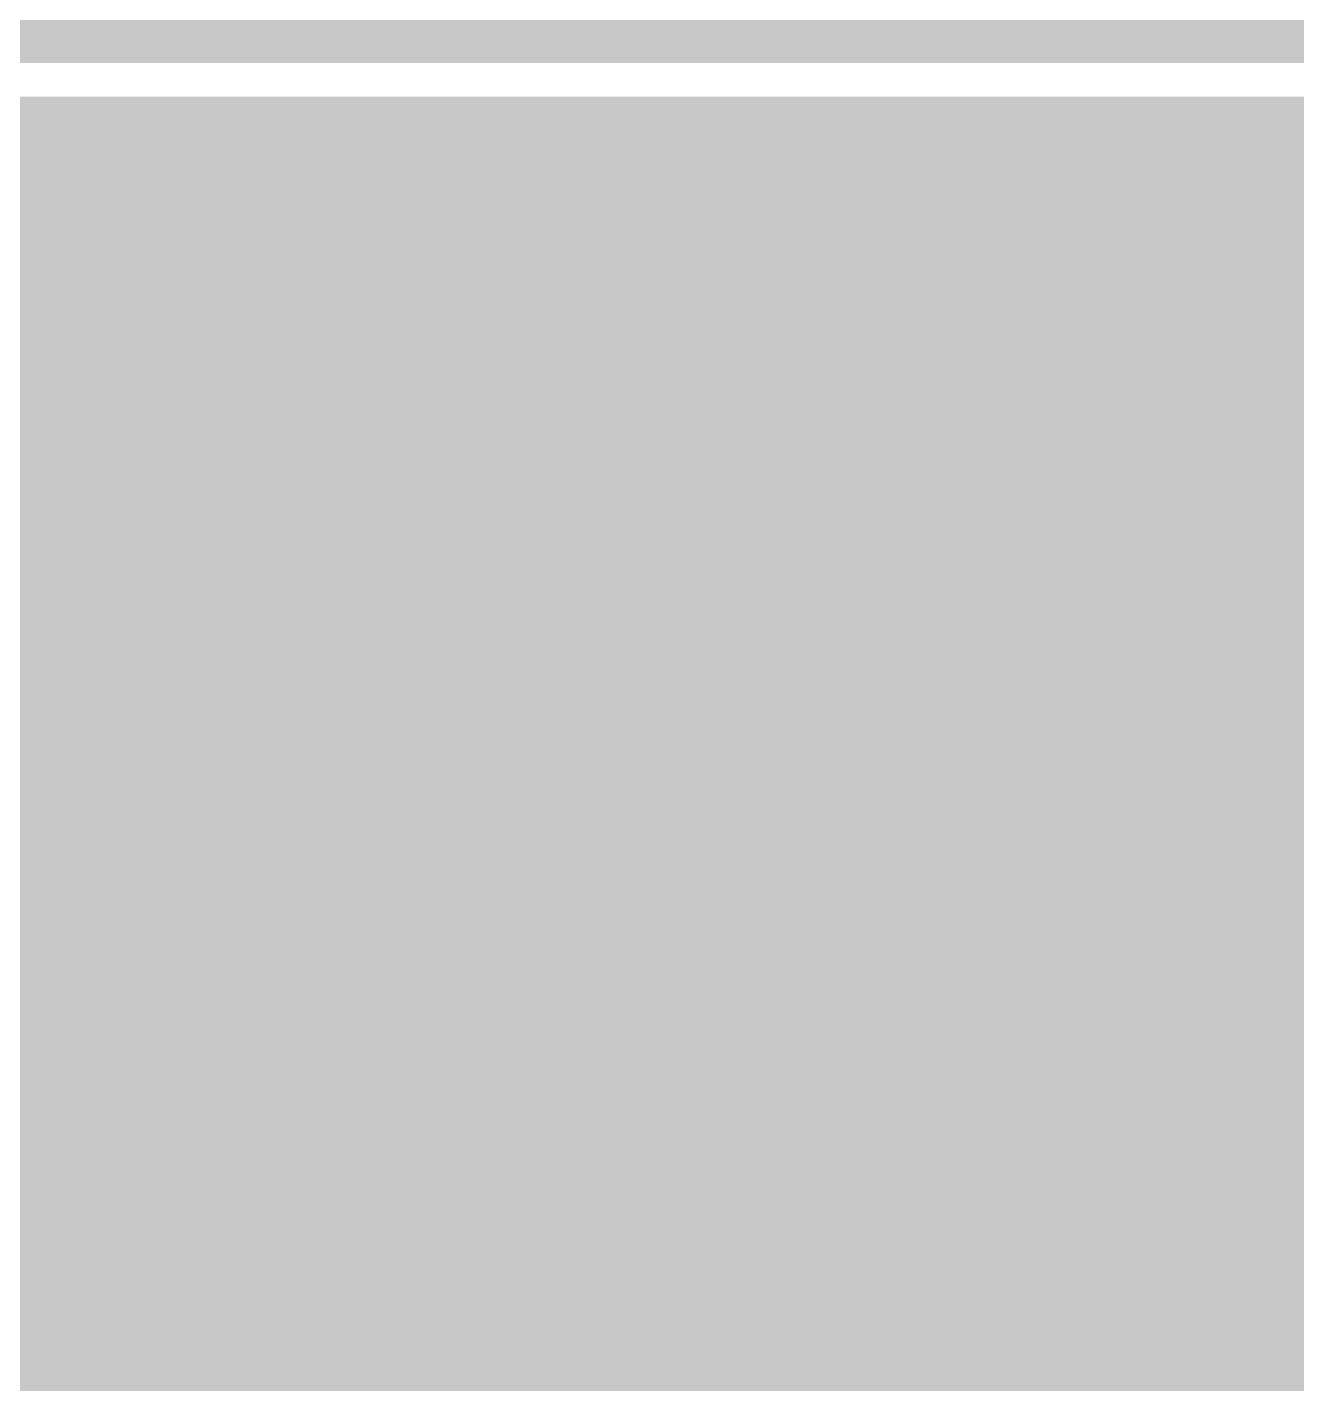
# Model space of a CAD drawing. Extents: x -6 to 196, y -52 to 46.
# Drawn here: x 165.14 to 173.32, y 12.85 to 21.59 of the extents above; entities that cross this region are included whole.
import ezdxf

# ---------------------------------------------------------------- set-up
doc = ezdxf.new("R2010")
doc.units = 0
doc.header["$MEASUREMENT"] = 0
doc.layers.get('0').update_dxf_attribs({"linetype": 'CONTINUOUS'})
for name, color, linetype in [('22-304-1_BOT', 7, 'CONTINUOUS'), ('22-304-1_DRD', 7, 'CONTINUOUS'), ('22-304-1_GND', 6, 'CONTINUOUS'), ('22-304-1_IN1', 4, 'CONTINUOUS'), ('22-304-1_SMT', 5, 'CONTINUOUS'), ('22-304-1_SPT', 10, 'CONTINUOUS'), ('22-304-1_SST', 14, 'CONTINUOUS'), ('22-304-1_TOP', 9, 'CONTINUOUS'), ('THRUHOLE_TAP', 13, 'CONTINUOUS')]:
    doc.layers.add(name, color=color, linetype=linetype)

# ---------------------------------------------------------------- blocks, each defined once
blk = doc.blocks.new('ROUND_57')
at = {"const_width": 0.35052}
blk.add_lwpolyline([(-0.17526, 0, 1), (0.17526, 0, 1)], format="xyb", close=True, dxfattribs=at)
blk = doc.blocks.new('ROUND_85')
at = {"const_width": 0.0635}
blk.add_lwpolyline([(-0.03175, 0, 1), (0.03175, 0, 1)], format="xyb", close=True, dxfattribs=at)
blk = doc.blocks.new('RECTANGLE_5')
blk.add_solid([(0.4826, 0.4064), (0.4826, -0.4064), (-0.4826, 0.4064), (-0.4826, -0.4064)])
blk = doc.blocks.new('ROUND_88')
at = {"const_width": 0.10033}
blk.add_lwpolyline([(-0.050164, 0, 1), (0.050164, 0, 1)], format="xyb", close=True, dxfattribs=at)

msp = doc.modelspace()

# ---------------------------------------------------------------- linework, layer by layer
at = {"layer": '22-304-1_BOT', "const_width": 0.254}
for points in [[(193.929, 20.828), (101.6, 20.828)], [(165.0492, 20.828), (165.0492, -4.064)], [(165.2778, 20.828), (165.2778, -4.064)], [(165.5064, 20.828), (165.5064, -4.064)], [(165.735, 20.828), (165.735, 9.75868)], [(165.9636, 20.828), (165.9636, 10.06602)], [(166.1922, 20.828), (166.1922, 10.17778)], [(166.4208, 20.828), (166.4208, 10.1981)], [(166.6494, 20.828), (166.6494, 10.13968)], [(166.878, 20.828), (166.878, 9.97204)], [(167.1066, 20.828), (167.1066, 3.59664)], [(167.3352, 20.828), (167.3352, 3.56616)], [(167.5638, 20.828), (167.5638, 3.4417)], [(167.7924, 20.828), (167.7924, 3.06832)], [(168.021, 20.828), (168.021, -4.064)], [(168.2496, 20.828), (168.2496, -4.064)], [(168.4782, 20.828), (168.4782, -4.064)], [(168.7068, 20.828), (168.7068, -4.064)], [(168.9354, 20.828), (168.9354, -4.064)], [(169.164, 20.828), (169.164, -4.064)], [(169.3926, 20.828), (169.3926, 4.84632)], [(169.6212, 20.828), (169.6212, 5.2197)], [(169.8498, 20.828), (169.8498, 5.34416)], [(170.0784, 20.828), (170.0784, 5.37464)], [(170.307, 20.828), (170.307, 5.32638)], [(170.5356, 20.828), (170.5356, 5.17144)], [(170.7642, 20.828), (170.7642, -0.01016)], [(170.9928, 20.828), (170.9928, -4.064)], [(171.2214, 20.828), (171.2214, -4.064)], [(171.45, 20.828), (171.45, -4.064)], [(171.6786, 20.828), (171.6786, -4.064)], [(171.9072, 20.828), (171.9072, -4.064)], [(172.1358, 20.828), (172.1358, -4.064)], [(172.3644, 20.828), (172.3644, -4.064)], [(172.593, 20.828), (172.593, -4.064)], [(172.8216, 20.828), (172.8216, -4.064)], [(173.0502, 20.828), (173.0502, -4.064)], [(173.2788, 20.828), (173.2788, -4.064)], [(193.929, 20.6248), (87.00516, 20.6248)], [(189.14618, 20.3962), (87.00516, 20.3962)], [(188.5061, 20.1676), (130.54076, 20.1676)], [(188.09462, 19.939), (130.77952, 19.939)], [(187.7822, 19.7104), (137.99312, 19.7104)], [(187.5282, 19.4818), (138.22172, 19.4818)], [(187.31738, 19.2532), (149.36978, 19.2532)], [(187.14212, 19.0246), (149.60092, 19.0246)], [(186.99226, 18.796), (150.09368, 18.796)], [(186.8678, 18.5674), (152.56256, 18.5674)], [(186.76366, 18.3388), (152.75052, 18.3388)], [(186.6773, 18.1102), (152.81656, 18.1102)], [(186.60872, 17.8816), (152.80386, 17.8816)], [(186.55792, 17.653), (152.7048, 17.653)], [(186.52236, 17.4244), (152.4381, 17.4244)], [(186.50204, 17.1958), (152.03932, 17.1958)], [(186.49696, 16.9672), (151.81072, 16.9672)], [(186.50712, 16.7386), (151.58212, 16.7386)], [(186.52998, 16.51), (151.35352, 16.51)], [(186.57062, 16.2814), (151.12492, 16.2814)], [(186.6265, 16.0528), (145.38452, 16.0528)], [(186.70016, 15.8242), (145.45056, 15.8242)], [(186.7916, 15.5956), (145.43786, 15.5956)], [(186.90082, 15.367), (145.3388, 15.367)], [(187.0329, 15.1384), (145.0721, 15.1384)], [(187.18784, 14.9098), (134.79526, 14.9098)], [(187.37326, 14.6812), (134.79526, 14.6812)], [(187.59424, 14.4526), (134.79526, 14.4526)], [(187.86348, 14.224), (134.79526, 14.224)], [(188.19876, 13.9954), (134.79526, 13.9954)], [(188.65088, 13.7668), (134.79526, 13.7668)], [(189.46368, 13.5382), (134.79526, 13.5382)], [(193.929, 13.3096), (160.3121, 13.3096)], [(193.929, 13.081), (160.5788, 13.081)], [(187.70854, 12.8524), (160.67786, 12.8524)]]:
    msp.add_lwpolyline(points, dxfattribs=at)
at = {"layer": '22-304-1_DRD'}
for points, const_width in [([(195.00088, 21.99894), (101.99878, 21.99894), (78.99908, 44.99864), (-4.99872, 44.99864), (-4.99872, -4.99872), (195.00088, -4.99872), (195.00088, 21.99894)], 1.27), ([(168.529, 18.9738), (168.148, 18.5928)], 0.254), ([(168.529, 18.9738), (168.148, 18.5928)], 0.254), ([(169.037, 18.9738), (168.529, 18.9738)], 0.254), ([(169.037, 18.9738), (168.529, 18.9738)], 0.254), ([(169.418, 18.5928), (169.037, 18.9738)], 0.254), ([(169.418, 18.5928), (169.037, 18.9738)], 0.254), ([(168.148, 18.5928), (168.148, 18.0848)], 0.254), ([(168.148, 18.5928), (168.148, 18.0848)], 0.254), ([(169.418, 18.0848), (169.418, 18.5928)], 0.254), ([(169.418, 18.0848), (169.418, 18.5928)], 0.254), ([(168.148, 18.0848), (168.529, 17.7038)], 0.254), ([(168.148, 18.0848), (168.529, 17.7038)], 0.254), ([(169.037, 17.7038), (169.418, 18.0848)], 0.254), ([(169.037, 17.7038), (169.418, 18.0848)], 0.254), ([(168.529, 17.7038), (169.037, 17.7038)], 0.254), ([(168.529, 17.7038), (169.037, 17.7038)], 0.254), ([(166.243, 17.2212), (165.862, 16.8402)], 0.254), ([(166.243, 17.2212), (165.862, 16.8402)], 0.254), ([(166.243, 17.2212), (165.862, 16.8402)], 0.254), ([(166.751, 17.2212), (166.243, 17.2212)], 0.254), ([(166.751, 17.2212), (166.243, 17.2212)], 0.254), ([(166.751, 17.2212), (166.243, 17.2212)], 0.254), ([(167.132, 16.8402), (166.751, 17.2212)], 0.254), ([(167.132, 16.8402), (166.751, 17.2212)], 0.254), ([(167.132, 16.8402), (166.751, 17.2212)], 0.254), ([(165.862, 16.8402), (165.862, 16.3322)], 0.254), ([(165.862, 16.8402), (165.862, 16.3322)], 0.254), ([(165.862, 16.8402), (165.862, 16.3322)], 0.254), ([(167.132, 16.3322), (167.132, 16.8402)], 0.254), ([(167.132, 16.3322), (167.132, 16.8402)], 0.254), ([(167.132, 16.3322), (167.132, 16.8402)], 0.254), ([(165.862, 16.3322), (166.243, 15.9512)], 0.254), ([(165.862, 16.3322), (166.243, 15.9512)], 0.254), ([(165.862, 16.3322), (166.243, 15.9512)], 0.254), ([(166.751, 15.9512), (167.132, 16.3322)], 0.254), ([(166.751, 15.9512), (167.132, 16.3322)], 0.254), ([(166.751, 15.9512), (167.132, 16.3322)], 0.254), ([(166.243, 15.9512), (166.751, 15.9512)], 0.254), ([(166.243, 15.9512), (166.751, 15.9512)], 0.254), ([(166.243, 15.9512), (166.751, 15.9512)], 0.254)]:
    msp.add_lwpolyline(points, dxfattribs=dict(at, const_width=const_width))
at = {"layer": '22-304-1_GND', "const_width": 1.27}
msp.add_lwpolyline([(195.00088, 21.99894), (101.99878, 21.99894), (78.99908, 44.99864), (-4.99872, 44.99864), (-4.99872, -4.99872), (195.00088, -4.99872), (195.00088, 21.99894)], dxfattribs=at)
at = {"layer": '22-304-1_IN1'}
for points, const_width in [([(20.32, 33.655), (20.955, 34.29), (24.892, 34.29), (26.035, 33.147), (48.768, 33.147), (52.451, 29.464), (56.388, 29.464), (58.166, 27.686), (74.676, 27.686), (77.851, 24.511), (96.901, 24.511), (100.584, 20.828), (184.15, 20.828), (185.42, 19.558), (185.42, 3.175), (187.24118, 1.34874), (187.325, 1.34874)], 0.635), ([(14.605, 33.147), (15.621, 32.131), (48.514, 32.131), (52.07, 28.575), (56.007, 28.575), (57.785, 26.797), (74.295, 26.797), (77.47, 23.622), (96.52, 23.622), (100.203, 19.939), (183.769, 19.939), (184.531, 19.177), (184.531, 0.3556)], 0.635), ([(183.5023, 19.29384), (145.74266, 19.29384)], 0.254), ([(165.227, 19.29384), (165.227, -3.937)], 0.254), ([(165.4556, 19.29384), (165.4556, -3.937)], 0.254), ([(165.6842, 19.29384), (165.6842, -3.937)], 0.254), ([(165.9128, 19.29384), (165.9128, 10.02284)], 0.254), ([(166.1414, 19.29384), (166.1414, 10.16)], 0.254), ([(166.37, 19.29384), (166.37, 10.20064)], 0.254), ([(166.5986, 19.29384), (166.5986, 10.16)], 0.254), ([(166.8272, 19.29384), (166.8272, 10.02284)], 0.254), ([(167.0558, 19.29384), (167.0558, 3.59156)], 0.254), ([(167.2844, 19.29384), (167.2844, 3.57886)], 0.254), ([(167.513, 19.29384), (167.513, 3.4798)], 0.254), ([(167.7416, 19.29384), (167.7416, 3.2131)], 0.254), ([(167.9702, 19.29384), (167.9702, -3.937)], 0.254), ([(168.1988, 19.29384), (168.1988, -3.937)], 0.254), ([(168.4274, 19.29384), (168.4274, -3.937)], 0.254), ([(168.656, 19.29384), (168.656, -3.937)], 0.254), ([(168.8846, 19.29384), (168.8846, -3.937)], 0.254), ([(169.1132, 19.29384), (169.1132, -3.937)], 0.254), ([(169.3418, 19.29384), (169.3418, -3.937)], 0.254), ([(169.5704, 19.29384), (169.5704, 5.17144)], 0.254), ([(169.799, 19.29384), (169.799, 5.32638)], 0.254), ([(170.0276, 19.29384), (170.0276, 5.37464)], 0.254), ([(170.2562, 19.29384), (170.2562, 5.34416)], 0.254), ([(170.4848, 19.29384), (170.4848, 5.2197)], 0.254), ([(170.7134, 19.29384), (170.7134, 4.84632)], 0.254), ([(170.942, 19.29384), (170.942, -0.27432)], 0.254), ([(171.1706, 19.29384), (171.1706, -3.937)], 0.254), ([(171.3992, 19.29384), (171.3992, -3.937)], 0.254), ([(171.6278, 19.29384), (171.6278, -3.937)], 0.254), ([(171.8564, 19.29384), (171.8564, -3.937)], 0.254), ([(172.085, 19.29384), (172.085, -3.937)], 0.254), ([(172.3136, 19.29384), (172.3136, -3.937)], 0.254), ([(172.5422, 19.29384), (172.5422, -3.937)], 0.254), ([(172.7708, 19.29384), (172.7708, -3.937)], 0.254), ([(172.9994, 19.29384), (172.9994, -3.937)], 0.254), ([(173.228, 19.29384), (173.228, -3.937)], 0.254), ([(183.54294, 19.2532), (145.74266, 19.2532)], 0.254), ([(183.77154, 19.0246), (145.74266, 19.0246)], 0.254), ([(183.88584, 18.796), (150.09368, 18.796)], 0.254), ([(183.88584, 18.5674), (152.56256, 18.5674)], 0.254), ([(183.88584, 18.3388), (152.75052, 18.3388)], 0.254), ([(183.88584, 18.1102), (152.81656, 18.1102)], 0.254), ([(183.88584, 17.8816), (152.80386, 17.8816)], 0.254), ([(183.88584, 17.653), (152.7048, 17.653)], 0.254), ([(183.88584, 17.4244), (152.4381, 17.4244)], 0.254), ([(183.88584, 17.1958), (145.74266, 17.1958)], 0.254), ([(183.88584, 16.9672), (145.74266, 16.9672)], 0.254), ([(183.88584, 16.7386), (145.74266, 16.7386)], 0.254), ([(183.88584, 16.51), (145.74266, 16.51)], 0.254), ([(183.88584, 16.2814), (145.74266, 16.2814)], 0.254), ([(183.88584, 16.0528), (145.74266, 16.0528)], 0.254), ([(183.88584, 15.8242), (145.74266, 15.8242)], 0.254), ([(183.88584, 15.5956), (145.74266, 15.5956)], 0.254), ([(183.88584, 15.367), (145.74266, 15.367)], 0.254), ([(183.88584, 15.1384), (145.74266, 15.1384)], 0.254), ([(183.88584, 14.9098), (145.74266, 14.9098)], 0.254), ([(183.88584, 14.6812), (145.74266, 14.6812)], 0.254), ([(183.88584, 14.4526), (145.74266, 14.4526)], 0.254), ([(183.88584, 14.224), (145.74266, 14.224)], 0.254), ([(183.88584, 13.9954), (145.74266, 13.9954)], 0.254), ([(183.88584, 13.7668), (145.74266, 13.7668)], 0.254), ([(183.88584, 13.5382), (145.74266, 13.5382)], 0.254), ([(183.88584, 13.3096), (160.3121, 13.3096)], 0.254), ([(183.88584, 13.081), (160.5788, 13.081)], 0.254), ([(183.88584, 12.8524), (160.67786, 12.8524)], 0.254)]:
    msp.add_lwpolyline(points, dxfattribs=dict(at, const_width=const_width))
at = {"layer": '22-304-1_SST', "const_width": 0.1524}
for points in [[(165.2905, 17.5895), (165.2905, 20.5105), (163.6522, 20.5105), (163.6522, 17.5895), (165.2905, 17.5895)], [(166.8145, 20.5105), (166.8145, 17.5895), (168.4528, 17.5895), (168.4528, 20.5105), (166.8145, 20.5105)], [(171.6405, 17.5895), (171.6405, 20.5105), (170.0022, 20.5105), (170.0022, 17.5895), (171.6405, 17.5895)], [(173.1645, 20.5105), (173.1645, 17.5895), (174.8028, 17.5895), (174.8028, 20.5105), (173.1645, 20.5105)], [(166.04742, 20.14728), (166.04742, 19.79168), (166.21506, 19.6723), (166.38524, 19.6723), (166.55542, 19.79168), (166.55542, 20.14728), (165.53942, 20.14728)], [(169.3164, 20.11934), (169.3164, 19.76374), (169.48658, 19.64436), (169.65676, 19.64436), (169.8244, 19.76374), (169.8244, 20.11934), (168.8084, 20.11934)], [(172.39742, 20.02028), (172.39742, 19.66468), (172.56506, 19.5453), (172.73524, 19.5453), (172.90542, 19.66468), (172.90542, 20.02028), (171.88942, 20.02028)], [(166.04742, 19.8501), (165.53942, 19.6723)], [(169.3164, 19.82216), (168.8084, 19.64436)], [(172.39742, 19.7231), (171.88942, 19.5453)], [(165.70706, 19.30908), (165.53942, 19.1897), (165.53942, 18.95348), (165.70706, 18.8341), (165.87724, 18.8341), (166.21506, 19.07286), (166.55542, 18.8341), (166.55542, 19.30908)], [(169.14876, 18.80616), (169.14876, 19.28114), (169.8244, 19.04492), (169.8244, 18.92554), (168.8084, 18.92554)], [(172.22724, 18.7071), (172.22724, 19.18208), (172.90542, 18.94586), (172.90542, 18.82648), (171.88942, 18.82648)], [(166.04742, 18.05686), (166.04742, 18.41246), (166.21506, 18.47088), (166.38524, 18.47088), (166.55542, 18.41246), (166.55542, 18.05686), (166.38524, 17.9959), (166.21506, 17.9959), (165.53942, 18.23466)], [(168.97858, 18.44294), (168.8084, 18.38452), (168.8084, 18.02892), (168.97858, 17.96796), (169.3164, 17.96796), (169.48658, 18.08734), (169.48658, 18.44294), (169.8244, 18.44294), (169.8244, 17.96796)], [(172.22724, 17.8689), (172.22724, 18.34388), (172.90542, 18.10766), (172.90542, 17.98828), (171.88942, 17.98828)], [(163.6395, 17.3355), (163.6395, 14.4145), (165.2778, 14.4145), (165.2778, 17.3355), (163.6395, 17.3355)], [(168.4655, 14.4145), (168.4655, 17.3355), (166.8272, 17.3355), (166.8272, 14.4145), (168.4655, 14.4145)], [(169.9895, 17.3355), (169.9895, 14.4145), (171.6278, 14.4145), (171.6278, 17.3355), (169.9895, 17.3355)], [(174.8155, 14.4145), (174.8155, 17.3355), (173.1772, 17.3355), (173.1772, 14.4145), (174.8155, 14.4145)], [(166.0144, 16.94434), (166.0144, 16.58874), (166.18458, 16.46936), (166.35476, 16.46936), (166.5224, 16.58874), (166.5224, 16.94434), (165.5064, 16.94434)], [(168.88206, 16.4973), (168.71442, 16.55826), (168.71442, 16.91386), (168.88206, 16.97228), (169.56024, 16.97228), (169.73042, 16.91386), (169.73042, 16.55826), (169.56024, 16.4973)], [(172.3644, 16.81734), (172.3644, 16.46174), (172.53458, 16.34236), (172.70476, 16.34236), (172.8724, 16.46174), (172.8724, 16.81734), (171.8564, 16.81734)], [(166.0144, 16.64716), (165.5064, 16.46936)], [(172.3644, 16.52016), (171.8564, 16.34236)], [(165.67658, 16.10614), (165.5064, 15.98676), (165.5064, 15.75054), (165.67658, 15.63116), (165.84676, 15.63116), (166.18458, 15.86992), (166.5224, 15.63116), (166.5224, 16.10614)], [(168.88206, 16.13408), (168.71442, 16.0147), (168.71442, 15.77848), (168.88206, 15.6591), (169.05224, 15.6591), (169.39006, 15.89786), (169.73042, 15.6591), (169.73042, 16.13408)], [(172.19676, 15.50416), (172.19676, 15.97914), (172.8724, 15.74292), (172.8724, 15.62354), (171.8564, 15.62354)], [(165.5064, 15.14856), (166.5224, 14.79296), (166.5224, 15.26794)], [(168.88206, 15.29588), (168.71442, 15.1765), (168.71442, 14.94028), (168.88206, 14.8209), (169.05224, 14.8209), (169.39006, 15.05966), (169.73042, 14.8209), (169.73042, 15.29588)], [(171.8564, 14.66596), (171.8564, 15.14094), (172.53458, 14.66596), (172.70476, 14.66596), (172.8724, 14.72692), (172.8724, 15.08252), (172.70476, 15.14094)], [(163.6395, 14.1605), (163.6395, 11.2395), (165.2778, 11.2395), (165.2778, 14.1605), (163.6395, 14.1605)], [(168.4655, 11.2395), (168.4655, 14.1605), (166.8272, 14.1605), (166.8272, 11.2395), (168.4655, 11.2395)], [(169.9895, 14.1605), (169.9895, 11.2395), (171.6278, 11.2395), (171.6278, 14.1605), (169.9895, 14.1605)], [(174.8155, 11.2395), (174.8155, 14.1605), (173.1772, 14.1605), (173.1772, 11.2395), (174.8155, 11.2395)], [(166.0144, 13.89634), (166.0144, 13.54074), (166.18458, 13.42136), (166.35476, 13.42136), (166.5224, 13.54074), (166.5224, 13.89634), (165.5064, 13.89634)], [(169.22242, 13.79728), (169.22242, 13.44168), (169.39006, 13.3223), (169.56024, 13.3223), (169.73042, 13.44168), (169.73042, 13.79728), (168.71442, 13.79728)], [(172.3644, 13.76934), (172.3644, 13.41374), (172.53458, 13.29436), (172.70476, 13.29436), (172.8724, 13.41374), (172.8724, 13.76934), (171.8564, 13.76934)], [(166.0144, 13.59916), (165.5064, 13.42136)], [(169.22242, 13.5001), (168.71442, 13.3223)], [(172.3644, 13.47216), (171.8564, 13.29436)], [(165.67658, 13.05814), (165.5064, 12.93876), (165.5064, 12.70254), (165.67658, 12.58316), (165.84676, 12.58316), (166.18458, 12.82192), (166.5224, 12.58316), (166.5224, 13.05814)], [(169.05224, 12.4841), (169.05224, 12.95908), (169.73042, 12.72286), (169.73042, 12.60348), (168.71442, 12.60348)], [(172.19676, 12.45616), (172.19676, 12.93114), (172.8724, 12.69492), (172.8724, 12.57554), (171.8564, 12.57554)]]:
    msp.add_lwpolyline(points, dxfattribs=at)
at = {"layer": '22-304-1_TOP', "const_width": 0.254}
for points in [[(172.00626, 20.87626, 0.0779432), (171.89921, 20.95428)], [(172.00626, 20.87626, 0.0779432), (171.89921, 20.95428)], [(173.02226, 19.685, 0.1989124), (172.89653, 19.98853)], [(169.7482, 17.05356, 0.1989132), (169.41772, 16.91667)], [(169.7482, 17.05356, 0.1989132), (169.41772, 16.91667)], [(168.45026, 14.71422, 0.1295482), (168.65566, 14.83394)], [(168.45026, 14.71422, 0.1295482), (168.65566, 14.83394)], [(166.67226, 13.00226, 0.1989124), (166.37, 13.12746)], [(172.16374, 12.827, 0.1989124), (172.28947, 12.52347)], [(172.16374, 12.827, 0.1989124), (172.28947, 12.52347)]]:
    msp.add_lwpolyline(points, format="xyb", dxfattribs=at)
at = {"layer": '22-304-1_TOP'}
for points, const_width in [([(193.802, 20.955), (171.89958, 20.955)], 0.254), ([(172.0088, 20.955), (172.0088, 20.87372)], 0.254), ([(172.2374, 20.955), (172.2374, 20.64512)], 0.254), ([(172.466, 20.955), (172.466, 20.41652)], 0.254), ([(172.6946, 20.955), (172.6946, 20.18792)], 0.254), ([(172.9232, 20.955), (172.9232, 19.95678)], 0.254), ([(173.1518, 20.955), (173.1518, 12.87272)], 0.254), ([(173.3804, 20.955), (173.3804, 20.49526)], 0.254), ([(172.00626, 20.87626), (172.89018, 19.99234)], 0.254), ([(193.802, 20.7518), (172.13072, 20.7518)], 0.254), ([(173.99, 11.9888), (173.4312, 11.9888), (172.593, 12.827), (172.593, 19.685), (171.704, 20.574), (143.891, 20.574), (137.287, 13.97), (134.62, 13.97), (133.35, 12.7), (129.413, 12.7), (128.8161, 13.2969), (127.5588, 13.2969)], 0.2032), ([(193.802, 20.5232), (172.35932, 20.5232)], 0.254), ([(174.80026, 20.49526), (173.17974, 20.49526)], 0.254), ([(173.17974, 20.49526), (173.17974, 19.07286)], 0.254), ([(173.17974, 20.2946), (172.58792, 20.2946)], 0.254), ([(166.82974, 20.14474), (165.27526, 20.14474)], 0.254), ([(165.27526, 20.14474), (165.27526, 19.07286)], 0.254), ([(165.3794, 20.14474), (165.3794, 13.12926)], 0.254), ([(165.608, 20.14474), (165.608, 13.12926)], 0.254), ([(165.8366, 20.14474), (165.8366, 13.12926)], 0.254), ([(166.0652, 20.14474), (166.0652, 13.12926)], 0.254), ([(166.2938, 20.14474), (166.2938, 13.12926)], 0.254), ([(166.5224, 20.14474), (166.5224, 13.09878)], 0.254), ([(166.751, 20.14474), (166.751, 12.92352)], 0.254), ([(166.82974, 20.14474), (166.82974, 19.07286)], 0.254), ([(166.82974, 20.066), (165.27526, 20.066)], 0.254), ([(171.62526, 20.04822), (172.16374, 19.5072)], 0.254), ([(171.62526, 20.04822), (171.62526, 19.07286)], 0.254), ([(173.17974, 20.066), (172.81652, 20.066)], 0.254), ([(166.82974, 19.8374), (165.27526, 19.8374)], 0.254), ([(171.83354, 19.8374), (171.62526, 19.8374)], 0.254), ([(171.7802, 19.89074), (171.7802, 11.23696)], 0.254), ([(173.17974, 19.8374), (172.99178, 19.8374)], 0.254), ([(170.815, 19.7612), (167.64, 19.7612)], 0.2794), ([(172.0088, 19.66214), (172.0088, 9.95426)], 0.254), ([(173.02226, 19.685), (173.02226, 13.0048)], 0.254), ([(166.82974, 19.6088), (165.27526, 19.6088)], 0.254), ([(172.06214, 19.6088), (171.62526, 19.6088)], 0.254), ([(173.17974, 19.6088), (173.02226, 19.6088)], 0.254), ([(172.16374, 19.5072), (172.16374, 12.827)], 0.254), ([(166.82974, 19.3802), (165.27526, 19.3802)], 0.254), ([(172.16374, 19.3802), (171.62526, 19.3802)], 0.254), ([(173.17974, 19.3802), (173.02226, 19.3802)], 0.254), ([(170.00474, 19.29384), (168.45026, 19.29384)], 0.254), ([(168.45026, 19.29384), (168.45026, 19.07286)], 0.254), ([(168.5798, 19.29384), (168.5798, 16.0782)], 0.254), ([(168.8084, 19.29384), (168.8084, 16.3068)], 0.254), ([(169.037, 19.29384), (169.037, 16.5354)], 0.254), ([(169.2656, 19.29384), (169.2656, 16.764)], 0.254), ([(169.4942, 19.29384), (169.4942, 16.97736)], 0.254), ([(169.7228, 19.29384), (169.7228, 17.05102)], 0.254), ([(169.9514, 19.29384), (169.9514, 17.05356)], 0.254), ([(170.00474, 19.29384), (170.00474, 19.07286)], 0.254), ([(166.82974, 19.1516), (165.27526, 19.1516)], 0.254), ([(170.00474, 19.1516), (168.45026, 19.1516)], 0.254), ([(172.16374, 19.1516), (171.62526, 19.1516)], 0.254), ([(173.17974, 19.1516), (173.02226, 19.1516)], 0.254), ([(165.27526, 19.07286), (165.27526, 19.02714)], 0.254), ([(165.27526, 19.02714), (165.27526, 17.60474)], 0.254), ([(166.82974, 19.07286), (166.82974, 19.02714)], 0.254), ([(166.82974, 19.02714), (166.82974, 17.60474)], 0.254), ([(168.45026, 19.07286), (168.45026, 19.02714)], 0.254), ([(168.45026, 19.02714), (168.45026, 17.60474)], 0.254), ([(170.00474, 19.07286), (170.00474, 19.02714)], 0.254), ([(170.00474, 19.02714), (170.00474, 17.60474)], 0.254), ([(171.62526, 19.07286), (171.62526, 19.02714)], 0.254), ([(171.62526, 19.02714), (171.62526, 17.60474)], 0.254), ([(173.17974, 19.07286), (173.17974, 19.02714)], 0.254), ([(173.17974, 19.02714), (173.17974, 17.60474)], 0.254), ([(166.82974, 18.923), (165.27526, 18.923)], 0.254), ([(170.00474, 18.923), (168.45026, 18.923)], 0.254), ([(172.16374, 18.923), (171.62526, 18.923)], 0.254), ([(173.17974, 18.923), (173.02226, 18.923)], 0.254), ([(166.82974, 18.6944), (165.27526, 18.6944)], 0.254), ([(170.00474, 18.6944), (168.45026, 18.6944)], 0.254), ([(172.16374, 18.6944), (171.62526, 18.6944)], 0.254), ([(173.17974, 18.6944), (173.02226, 18.6944)], 0.254), ([(166.82974, 18.4658), (165.27526, 18.4658)], 0.254), ([(170.00474, 18.4658), (168.45026, 18.4658)], 0.254), ([(172.16374, 18.4658), (171.62526, 18.4658)], 0.254), ([(173.17974, 18.4658), (173.02226, 18.4658)], 0.254), ([(166.82974, 18.3388), (167.64, 18.3388)], 0.254), ([(167.64, 17.60474), (167.64, 18.3388)], 0.254), ([(168.45026, 18.3388), (167.64, 18.3388)], 0.254), ([(170.815, 18.3388), (170.815, 16.5862)], 0.2794), ([(173.17974, 18.3388), (173.99, 18.3388)], 0.254), ([(166.82974, 18.2372), (165.27526, 18.2372)], 0.254), ([(167.64, 18.3388), (168.783, 18.3388)], 0.2032), ([(167.64, 18.3388), (168.783, 18.3388)], 0.2032), ([(170.00474, 18.2372), (168.45026, 18.2372)], 0.254), ([(172.16374, 18.2372), (171.62526, 18.2372)], 0.254), ([(173.17974, 18.2372), (173.02226, 18.2372)], 0.254), ([(166.82974, 18.0086), (165.27526, 18.0086)], 0.254), ([(170.00474, 18.0086), (168.45026, 18.0086)], 0.254), ([(172.16374, 18.0086), (171.62526, 18.0086)], 0.254), ([(173.17974, 18.0086), (173.02226, 18.0086)], 0.254), ([(166.82974, 17.78), (165.27526, 17.78)], 0.254), ([(170.00474, 17.78), (168.45026, 17.78)], 0.254), ([(172.16374, 17.78), (171.62526, 17.78)], 0.254), ([(173.17974, 17.78), (173.02226, 17.78)], 0.254), ([(165.27526, 17.60474), (164.93236, 17.60474)], 0.254), ([(170.34764, 17.5514), (164.93236, 17.5514)], 0.254), ([(165.1508, 17.60474), (165.1508, 17.32026)], 0.254), ([(168.45026, 17.60474), (166.82974, 17.60474)], 0.254), ([(166.9796, 17.60474), (166.9796, 17.32026)], 0.254), ([(167.2082, 17.60474), (167.2082, 17.32026)], 0.254), ([(167.4368, 17.60474), (167.4368, 17.32026)], 0.254), ([(167.6654, 17.60474), (167.6654, 17.32026)], 0.254), ([(167.894, 17.60474), (167.894, 17.32026)], 0.254), ([(168.1226, 17.60474), (168.1226, 17.32026)], 0.254), ([(168.3512, 17.60474), (168.3512, 17.32026)], 0.254), ([(170.34764, 17.60474), (170.00474, 17.60474)], 0.254), ([(170.18, 17.60474), (170.18, 17.32026)], 0.254), ([(170.34764, 17.60474), (170.34764, 17.32026)], 0.254), ([(171.28236, 17.60474), (171.28236, 17.32026)], 0.254), ([(171.62526, 17.60474), (171.28236, 17.60474)], 0.254), ([(172.16374, 17.5514), (171.28236, 17.5514)], 0.254), ([(171.323, 17.60474), (171.323, 17.32026)], 0.254), ([(171.5516, 17.60474), (171.5516, 17.32026)], 0.254), ([(176.69764, 17.5514), (173.02226, 17.5514)], 0.254), ([(174.80026, 17.60474), (173.17974, 17.60474)], 0.254), ([(173.3804, 17.60474), (173.3804, 17.32026)], 0.254), ([(170.34764, 17.3228), (164.93236, 17.3228)], 0.254), ([(165.27526, 17.32026), (164.93236, 17.32026)], 0.254), ([(165.27526, 17.32026), (165.27526, 15.89786)], 0.254), ([(168.45026, 17.32026), (166.82974, 17.32026)], 0.254), ([(166.82974, 17.32026), (166.82974, 15.89786)], 0.254), ([(167.64, 17.32026), (167.64, 16.5862)], 0.254), ([(168.45026, 17.32026), (168.45026, 15.94612)], 0.254), ([(170.34764, 17.32026), (170.00474, 17.32026)], 0.254), ([(170.00474, 17.32026), (170.00474, 17.05356)], 0.254), ([(172.16374, 17.3228), (171.28236, 17.3228)], 0.254), ([(171.62526, 17.32026), (171.28236, 17.32026)], 0.254), ([(171.62526, 17.32026), (171.62526, 15.89786)], 0.254), ([(176.69764, 17.3228), (173.02226, 17.3228)], 0.254), ([(174.80026, 17.32026), (173.17974, 17.32026)], 0.254), ([(173.17974, 17.32026), (173.17974, 15.89786)], 0.254), ([(166.82974, 17.0942), (165.27526, 17.0942)], 0.254), ([(170.00474, 17.0942), (168.45026, 17.0942)], 0.254), ([(170.00474, 17.05356), (169.7482, 17.05356)], 0.254), ([(172.16374, 17.0942), (171.62526, 17.0942)], 0.254), ([(173.17974, 17.0942), (173.02226, 17.0942)], 0.254), ([(166.82974, 16.8656), (165.27526, 16.8656)], 0.254), ([(169.418, 16.9164), (168.45026, 15.94612)], 0.254), ([(169.3672, 16.8656), (168.45026, 16.8656)], 0.254), ([(172.16374, 16.8656), (171.62526, 16.8656)], 0.254), ([(173.17974, 16.8656), (173.02226, 16.8656)], 0.254), ([(166.82974, 16.637), (165.27526, 16.637)], 0.254), ([(166.82974, 16.5862), (167.64, 16.5862)], 0.254), ([(167.64, 15.1638), (168.3258, 15.1638), (169.7482, 16.5862), (170.815, 16.5862)], 0.2794), ([(168.45026, 16.5862), (167.64, 16.5862)], 0.254), ([(169.1386, 16.637), (168.45026, 16.637)], 0.254), ([(172.16374, 16.637), (171.62526, 16.637)], 0.254), ([(173.17974, 16.637), (173.02226, 16.637)], 0.254), ([(173.17974, 16.5862), (173.99, 16.5862)], 0.254), ([(166.497, 16.5862), (167.64, 16.5862)], 0.2032), ([(167.64, 16.5862), (166.497, 16.5862)], 0.2032), ([(166.497, 16.5862), (167.64, 16.5862)], 0.2032), ([(166.82974, 16.4084), (165.27526, 16.4084)], 0.254), ([(168.91, 16.4084), (168.45026, 16.4084)], 0.254), ([(172.16374, 16.4084), (171.62526, 16.4084)], 0.254), ([(173.17974, 16.4084), (173.02226, 16.4084)], 0.254), ([(166.82974, 16.1798), (165.27526, 16.1798)], 0.254), ([(168.6814, 16.1798), (168.45026, 16.1798)], 0.254), ([(172.16374, 16.1798), (171.62526, 16.1798)], 0.254), ([(173.17974, 16.1798), (173.02226, 16.1798)], 0.254), ([(169.94124, 16.11884), (168.66108, 14.83868)], 0.254), ([(170.00474, 16.11884), (169.94124, 16.11884)], 0.254), ([(169.9514, 16.11884), (169.9514, 12.45362)], 0.254), ([(170.00474, 16.11884), (170.00474, 15.89786)], 0.254), ([(166.82974, 15.9512), (165.27526, 15.9512)], 0.254), ([(165.27526, 15.89786), (165.27526, 15.85214)], 0.254), ([(166.82974, 15.89786), (166.82974, 15.85214)], 0.254), ([(169.7228, 15.9004), (169.7228, 12.37996)], 0.254), ([(170.00474, 15.9512), (169.7736, 15.9512)], 0.254), ([(170.00474, 15.89786), (170.00474, 15.85214)], 0.254), ([(172.16374, 15.9512), (171.62526, 15.9512)], 0.254), ([(171.62526, 15.89786), (171.62526, 15.85214)], 0.254), ([(173.17974, 15.9512), (173.02226, 15.9512)], 0.254), ([(173.17974, 15.89786), (173.17974, 15.85214)], 0.254), ([(165.27526, 15.85214), (165.27526, 14.42974)], 0.254), ([(166.82974, 15.85214), (166.82974, 14.42974)], 0.254), ([(170.00474, 15.85214), (170.00474, 14.42974)], 0.254), ([(171.62526, 15.85214), (171.62526, 14.42974)], 0.254), ([(173.17974, 15.85214), (173.17974, 14.42974)], 0.254), ([(166.82974, 15.7226), (165.27526, 15.7226)], 0.254), ([(170.00474, 15.7226), (169.545, 15.7226)], 0.254), ([(172.16374, 15.7226), (171.62526, 15.7226)], 0.254), ([(173.17974, 15.7226), (173.02226, 15.7226)], 0.254), ([(169.4942, 15.6718), (169.4942, 12.1666)], 0.254), ([(166.82974, 15.494), (165.27526, 15.494)], 0.254), ([(169.2656, 15.4432), (169.2656, 11.938)], 0.254), ([(170.00474, 15.494), (169.3164, 15.494)], 0.254), ([(172.16374, 15.494), (171.62526, 15.494)], 0.254), ([(173.17974, 15.494), (173.02226, 15.494)], 0.254), ([(166.82974, 15.2654), (165.27526, 15.2654)], 0.254), ([(170.00474, 15.2654), (169.0878, 15.2654)], 0.254), ([(172.16374, 15.2654), (171.62526, 15.2654)], 0.254), ([(173.17974, 15.2654), (173.02226, 15.2654)], 0.254), ([(167.64, 15.1638), (167.64, 13.4112)], 0.2794), ([(169.037, 15.2146), (169.037, 11.7094)], 0.254), ([(170.815, 15.1638), (170.815, 13.4112)], 0.2794), ([(166.82974, 15.0368), (165.27526, 15.0368)], 0.254), ([(170.00474, 15.0368), (168.8592, 15.0368)], 0.254), ([(172.16374, 15.0368), (171.62526, 15.0368)], 0.254), ([(173.17974, 15.0368), (173.02226, 15.0368)], 0.254), ([(168.8084, 14.986), (168.8084, 11.4808)], 0.254), ([(166.82974, 14.8082), (165.27526, 14.8082)], 0.254), ([(168.5798, 14.77264), (168.5798, 11.2522)], 0.254), ([(170.00474, 14.8082), (168.62806, 14.8082)], 0.254), ([(172.16374, 14.8082), (171.62526, 14.8082)], 0.254), ([(173.17974, 14.8082), (173.02226, 14.8082)], 0.254), ([(168.45026, 14.71422), (168.45026, 14.42974)], 0.254), ([(166.82974, 14.5796), (165.27526, 14.5796)], 0.254), ([(170.00474, 14.5796), (168.45026, 14.5796)], 0.254), ([(172.16374, 14.5796), (171.62526, 14.5796)], 0.254), ([(173.17974, 14.5796), (173.02226, 14.5796)], 0.254), ([(165.27526, 14.42974), (164.93236, 14.42974)], 0.254), ([(165.1508, 14.42974), (165.1508, 14.14526)], 0.254), ([(167.17264, 14.42974), (166.82974, 14.42974)], 0.254), ([(166.9796, 14.42974), (166.9796, 14.14526)], 0.254), ([(167.17264, 14.42974), (167.17264, 14.14526)], 0.254), ([(168.10736, 14.42974), (168.10736, 14.14526)], 0.254), ([(168.45026, 14.42974), (168.10736, 14.42974)], 0.254), ([(168.1226, 14.42974), (168.1226, 14.14526)], 0.254), ([(168.3512, 14.42974), (168.3512, 14.14526)], 0.254), ([(170.34764, 14.42974), (170.00474, 14.42974)], 0.254), ([(170.18, 14.42974), (170.18, 14.14526)], 0.254), ([(170.34764, 14.42974), (170.34764, 14.14526)], 0.254), ([(171.28236, 14.42974), (171.28236, 14.14526)], 0.254), ([(171.62526, 14.42974), (171.28236, 14.42974)], 0.254), ([(171.323, 14.42974), (171.323, 14.14526)], 0.254), ([(171.5516, 14.42974), (171.5516, 14.14526)], 0.254), ([(173.52264, 14.42974), (173.17974, 14.42974)], 0.254), ([(173.3804, 14.42974), (173.3804, 14.14526)], 0.254), ([(167.17264, 14.351), (164.93236, 14.351)], 0.254), ([(170.34764, 14.351), (168.10736, 14.351)], 0.254), ([(172.16374, 14.351), (171.28236, 14.351)], 0.254), ([(173.52264, 14.351), (173.02226, 14.351)], 0.254), ([(165.27526, 14.14526), (164.93236, 14.14526)], 0.254), ([(165.27526, 14.14526), (165.27526, 13.12926)], 0.254), ([(167.17264, 14.14526), (166.82974, 14.14526)], 0.254), ([(166.82974, 14.14526), (166.82974, 12.84478)], 0.254), ([(168.45026, 14.14526), (168.10736, 14.14526)], 0.254), ([(168.45026, 14.14526), (168.45026, 12.72286)], 0.254), ([(170.00474, 14.14526), (170.00474, 12.72286)], 0.254), ([(170.34764, 14.14526), (170.00474, 14.14526)], 0.254), ([(171.62526, 14.14526), (171.28236, 14.14526)], 0.254), ([(171.62526, 14.14526), (171.62526, 12.72286)], 0.254), ([(173.52264, 14.14526), (173.17974, 14.14526)], 0.254), ([(173.17974, 14.14526), (173.17974, 12.84478)], 0.254), ([(166.82974, 14.1224), (165.27526, 14.1224)], 0.254), ([(170.00474, 14.1224), (168.45026, 14.1224)], 0.254), ([(172.16374, 14.1224), (171.62526, 14.1224)], 0.254), ([(173.17974, 14.1224), (173.02226, 14.1224)], 0.254), ([(166.82974, 13.8938), (165.27526, 13.8938)], 0.254), ([(170.00474, 13.8938), (168.45026, 13.8938)], 0.254), ([(172.16374, 13.8938), (171.62526, 13.8938)], 0.254), ([(173.17974, 13.8938), (173.02226, 13.8938)], 0.254), ([(166.82974, 13.6652), (165.27526, 13.6652)], 0.254), ([(170.00474, 13.6652), (168.45026, 13.6652)], 0.254), ([(172.16374, 13.6652), (171.62526, 13.6652)], 0.254), ([(173.17974, 13.6652), (173.02226, 13.6652)], 0.254), ([(166.82974, 13.4366), (165.27526, 13.4366)], 0.254), ([(170.00474, 13.4366), (168.45026, 13.4366)], 0.254), ([(172.16374, 13.4366), (171.62526, 13.4366)], 0.254), ([(173.17974, 13.4366), (173.02226, 13.4366)], 0.254), ([(166.82974, 13.208), (165.27526, 13.208)], 0.254), ([(170.00474, 13.208), (168.45026, 13.208)], 0.254), ([(172.16374, 13.208), (171.62526, 13.208)], 0.254), ([(173.17974, 13.208), (173.02226, 13.208)], 0.254), ([(166.37, 13.12926), (165.27526, 13.12926)], 0.254), ([(166.67226, 13.00226), (166.82974, 12.84478)], 0.254), ([(173.02226, 13.0048), (173.17974, 12.84478)], 0.254), ([(166.82974, 12.9794), (166.69512, 12.9794)], 0.254), ([(170.00474, 12.9794), (168.45026, 12.9794)], 0.254), ([(172.16374, 12.9794), (171.62526, 12.9794)], 0.254), ([(173.17974, 12.9794), (173.04512, 12.9794)], 0.254), ([(170.00474, 12.7508), (168.45026, 12.7508)], 0.254), ([(172.17136, 12.7508), (171.62526, 12.7508)], 0.254)]:
    msp.add_lwpolyline(points, dxfattribs=dict(at, const_width=const_width))

# ---------------------------------------------------------------- block references
at = {"layer": '22-304-1_BOT'}
for p in [(168.783, 18.3388), (166.497, 16.5862)]:
    msp.add_blockref('ROUND_57', p, dxfattribs=at)
at = {"layer": '22-304-1_GND'}
for p in [(168.783, 18.3388), (166.497, 16.5862)]:
    msp.add_blockref('ROUND_85', p, dxfattribs=at)
at = {"layer": '22-304-1_IN1'}
for p in [(168.783, 18.3388), (166.497, 16.5862)]:
    msp.add_blockref('ROUND_57', p, dxfattribs=at)
at = {"layer": '22-304-1_SMT'}
for p in [(167.64, 19.7612), (170.815, 19.7612), (167.64, 18.3388), (170.815, 18.3388), (167.64, 16.5862), (170.815, 16.5862), (167.64, 15.1638), (170.815, 15.1638), (167.64, 13.4112), (170.815, 13.4112)]:
    msp.add_blockref('RECTANGLE_5', p, dxfattribs=at)
at = {"layer": '22-304-1_SPT'}
for p in [(167.64, 19.7612), (170.815, 19.7612), (167.64, 18.3388), (170.815, 18.3388), (167.64, 16.5862), (170.815, 16.5862), (167.64, 15.1638), (170.815, 15.1638), (167.64, 13.4112), (170.815, 13.4112)]:
    msp.add_blockref('RECTANGLE_5', p, dxfattribs=at)
at = {"layer": '22-304-1_TOP'}
for name, p in [('RECTANGLE_5', (167.64, 19.7612)), ('RECTANGLE_5', (170.815, 19.7612)), ('RECTANGLE_5', (167.64, 18.3388)), ('RECTANGLE_5', (170.815, 18.3388)), ('ROUND_57', (168.783, 18.3388)), ('RECTANGLE_5', (167.64, 16.5862)), ('RECTANGLE_5', (170.815, 16.5862)), ('ROUND_57', (166.497, 16.5862)), ('RECTANGLE_5', (167.64, 15.1638)), ('RECTANGLE_5', (170.815, 15.1638)), ('RECTANGLE_5', (167.64, 13.4112)), ('RECTANGLE_5', (170.815, 13.4112))]:
    msp.add_blockref(name, p, dxfattribs=at)
at = {"layer": 'THRUHOLE_TAP'}
for p in [(168.783, 18.3388), (166.497, 16.5862)]:
    msp.add_blockref('ROUND_88', p, dxfattribs=at)

doc.saveas('drawing.dxf')
